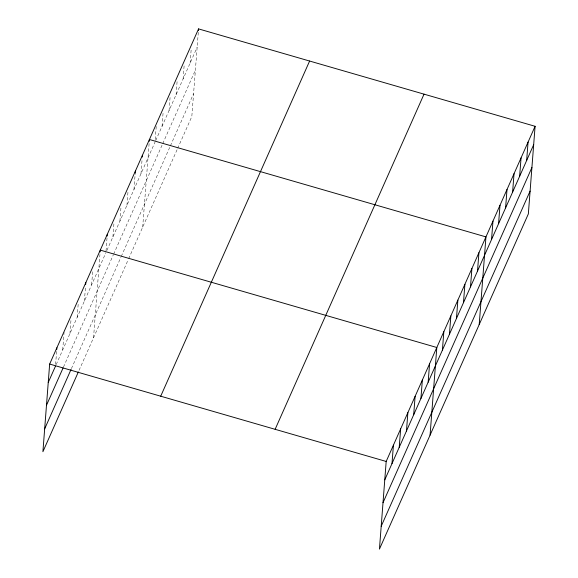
<?xml version="1.0" encoding="UTF-8"?>
<svg xmlns="http://www.w3.org/2000/svg" width="578" height="578" viewBox="0 0 578 578"><rect width="100%" height="100%" fill="white"/><g stroke="black" fill="none" stroke-linecap="round" stroke-linejoin="round"><path stroke-width="0.43" stroke-dasharray="2.89 2.17" d="M55.604 364.429L56.615 351.287M62.706 349.9L64.05 332.379M69.938 333.622L71.015 319.605M77.17 317.336L78.312 302.446M84.402 301.059L85.479 287.042M91.635 284.781L92.783 269.89M93.535 337.754L99.943 254.486M106.02 250.953L107.031 237.811M112.905 236.901L113.982 222.884M119.928 221.099L121.069 206.209M126.943 205.298L128.092 190.408M133.966 189.497L135.245 172.858M140.989 173.696L142.13 158.806M142.679 227.154L149.153 143.004M155.229 139.471L156.241 126.329M162.042 126.3L163.126 112.284M169.065 110.499L170.142 96.483M176.088 94.698L177.229 79.807M183.103 78.897L184.18 64.88M190.126 63.096L191.267 48.205M198.29 32.404L191.817 116.546L177.778 148.149M56.196 364.552L105.89 252.702M106.937 250.332L155.027 142.101M155.728 140.519L197.141 47.295M63.479 367.052L113.252 255.014M113.606 254.226L162.396 144.413M162.743 143.619L195.386 70.148M71.426 368.62L120.918 257.232M121.272 256.437L170.055 146.624M170.409 145.837L193.572 93.694M79.07 370.31L128.287 259.544M128.634 258.749L177.424 148.936"/><path stroke-width="0.87" d="M535.091 126.293L386.183 461.454L379.443 549.1L528.343 213.939L535.091 126.293L198.557 28.9L49.657 364.061L42.909 451.707L78.348 371.943M56.752 349.531L56.89 347.783M85.681 284.419L85.819 282.664M100.146 251.856L100.283 250.108L436.809 347.494L430.068 435.147M107.168 236.055L107.306 234.307M135.245 172.858L135.382 171.102M142.267 157.057L142.405 155.301M149.283 141.256L149.42 139.5L485.954 236.893L479.205 324.54M198.427 30.648L198.557 28.9M392 463.57L393.416 445.176M399.232 447.293L400.648 428.89M406.464 431.007L407.88 412.613M413.696 414.729L415.112 396.335M420.929 398.452L422.345 380.057M428.161 382.174L429.577 363.779M442.416 350.095L443.832 331.7M449.438 334.294L450.854 315.899M456.454 318.492L457.87 300.098M463.477 302.691L464.893 284.297M470.499 286.89L471.908 268.495M477.515 271.089L478.931 252.694M491.553 239.487L492.969 221.092M498.576 223.686L499.992 205.291M505.598 207.892L507.007 189.49M512.614 192.091L514.03 173.689M519.636 176.29L521.053 157.895M526.652 160.489L528.068 142.094M48.241 382.455L55.474 366.177M46.478 405.308L63.118 367.868M44.672 428.854L71.065 369.436M160.713 396.197L309.613 61.037M275.128 429.31L424.035 94.149M384.767 479.848L533.675 144.688M383.012 502.701L531.919 167.541M381.198 526.247L530.105 191.087M49.657 364.061L386.183 461.454"/></g></svg>
